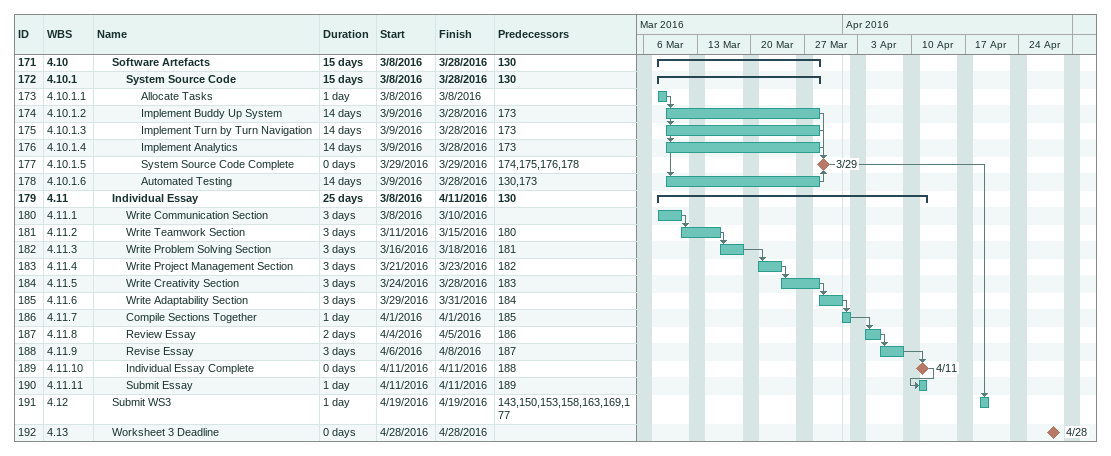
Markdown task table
| ID | WBS | Task | Duration | Start | Finish | Predecessors |
|---|---|---|---|---|---|---|
| 171 | 4.10 | **Software Artefacts** | 15d | 2016-03-08 | 2016-03-28 | 130 |
| 172 | 4.10.1 | **System Source Code** | 15d | 2016-03-08 | 2016-03-28 | 130 |
| 173 | 4.10.1.1 | Allocate Tasks | 1d | 2016-03-08 | 2016-03-08 |  |
| 174 | 4.10.1.2 | Implement Buddy Up System | 14d | 2016-03-09 | 2016-03-28 | 173 |
| 175 | 4.10.1.3 | Implement Turn by Turn Navigation | 14d | 2016-03-09 | 2016-03-28 | 173 |
| 176 | 4.10.1.4 | Implement Analytics | 14d | 2016-03-09 | 2016-03-28 | 173 |
| 177 | 4.10.1.5 | System Source Code Complete | 0d | 2016-03-29 | 2016-03-29 | 174, 175, 176, 178 |
| 178 | 4.10.1.6 | Automated Testing | 14d | 2016-03-09 | 2016-03-28 | 130, 173 |
| 179 | 4.11 | **Individual Essay** | 25d | 2016-03-08 | 2016-04-11 | 130 |
| 180 | 4.11.1 | Write Communication Section | 3d | 2016-03-08 | 2016-03-10 |  |
| 181 | 4.11.2 | Write Teamwork Section | 3d | 2016-03-11 | 2016-03-15 | 180 |
| 182 | 4.11.3 | Write Problem Solving Section | 3d | 2016-03-16 | 2016-03-18 | 181 |
| 183 | 4.11.4 | Write Project Management Section | 3d | 2016-03-21 | 2016-03-23 | 182 |
| 184 | 4.11.5 | Write Creativity Section | 3d | 2016-03-24 | 2016-03-28 | 183 |
| 185 | 4.11.6 | Write Adaptability Section | 3d | 2016-03-29 | 2016-03-31 | 184 |
| 186 | 4.11.7 | Compile Sections Together | 1d | 2016-04-01 | 2016-04-01 | 185 |
| 187 | 4.11.8 | Review Essay | 2d | 2016-04-04 | 2016-04-05 | 186 |
| 188 | 4.11.9 | Revise Essay | 3d | 2016-04-06 | 2016-04-08 | 187 |
| 189 | 4.11.10 | Individual Essay Complete | 0d | 2016-04-11 | 2016-04-11 | 188 |
| 190 | 4.11.11 | Submit Essay | 1d | 2016-04-11 | 2016-04-11 | 189 |
| 191 | 4.12 | Submit WS3 | 1d | 2016-04-19 | 2016-04-19 | 143, 150, 153, 158, 163, 169, 177 |
| 192 | 4.13 | Worksheet 3 Deadline | 0d | 2016-04-28 | 2016-04-28 |  |
